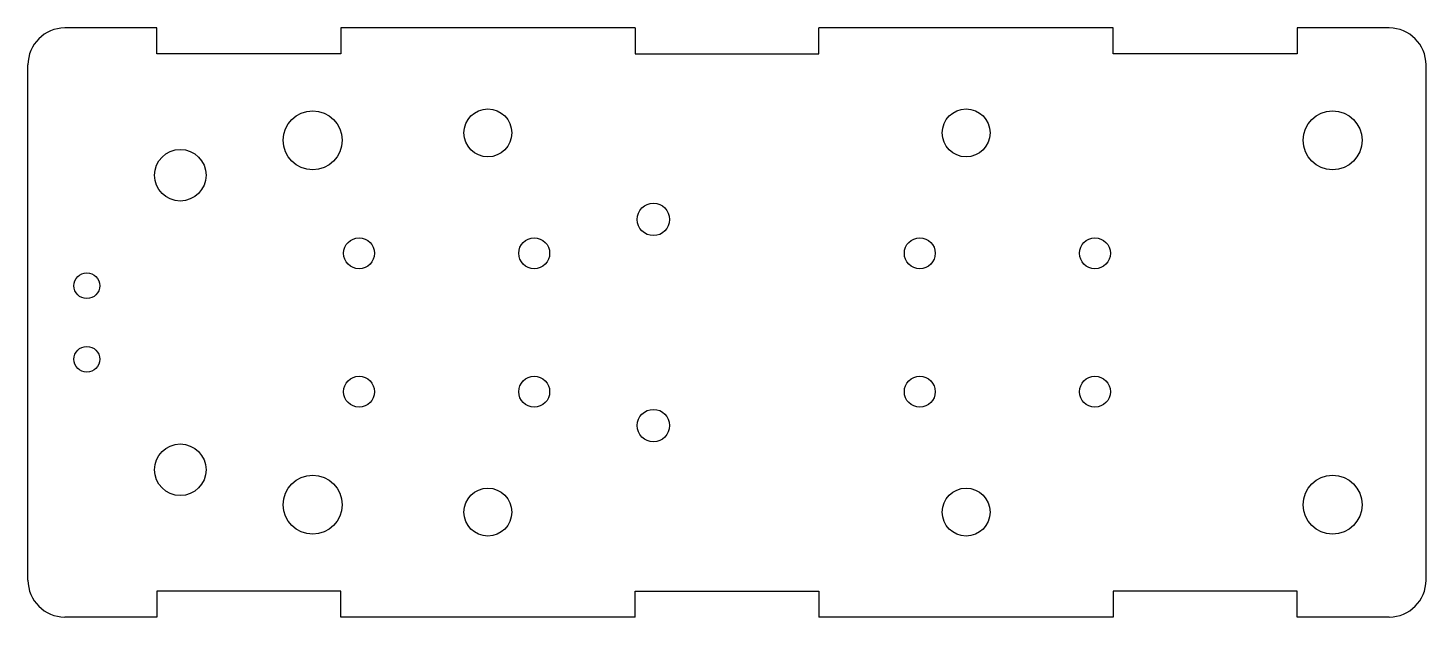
# Model space of a CAD drawing. Extents: x -95 to 95, y -40 to 40.
import ezdxf

# ---------------------------------------------------------------- set-up
doc = ezdxf.new("R2010")
doc.units = 0
doc.header["$MEASUREMENT"] = 0
doc.layers.add('VISIBLE', color=7, linetype='CONTINUOUS')

msp = doc.modelspace()

# ---------------------------------------------------------------- linework, layer by layer
at = {"layer": 'VISIBLE'}
for p, q in [((-77.5, 40), (-90, 40)), ((-77.5, 36.5), (-77.5, 40)), ((-12.5, 40), (-52.5, 40)), ((-52.5, 40), (-52.5, 36.5)), ((-12.5, 40), (-12.5, 36.5)), ((52.5, 40), (12.5, 40)), ((12.5, 36.5), (12.5, 40)), ((52.5, 36.5), (52.5, 40)), ((90, 40), (77.5, 40)), ((77.5, 40), (77.5, 36.5)), ((-52.5, 36.5), (-77.5, 36.5)), ((-12.5, 36.5), (12.5, 36.5)), ((77.5, 36.5), (52.5, 36.5)), ((-95, -35), (-95, 35)), ((95, -35), (95, 35)), ((-77.5, -36.5), (-77.5, -40)), ((-52.5, -36.5), (-77.5, -36.5)), ((-52.5, -40), (-52.5, -36.5)), ((-12.5, -40), (-12.5, -36.5)), ((-12.5, -36.5), (12.5, -36.5)), ((12.5, -36.5), (12.5, -40)), ((52.5, -36.5), (52.5, -40)), ((77.5, -36.5), (52.5, -36.5)), ((77.5, -40), (77.5, -36.5)), ((-77.5, -40), (-90, -40)), ((-12.5, -40), (-52.5, -40)), ((52.5, -40), (12.5, -40)), ((90, -40), (77.5, -40))]:
    msp.add_line(p, q, dxfattribs=at)
for centre, radius in [((-56.3, 24.75), 4), ((-32.5, 25.75), 3.25), ((32.5, 25.75), 3.25), ((82.3, 24.75), 4), ((-74.3, 20), 3.5), ((-10, 14), 2.2), ((-50, 9.4), 2.1), ((-26.2, 9.4), 2.1), ((26.2, 9.4), 2.1), ((50, 9.4), 2.1), ((-87, 5), 1.75), ((-87, -5), 1.75), ((-50, -9.4), 2.1), ((-26.2, -9.4), 2.1), ((26.2, -9.4), 2.1), ((50, -9.4), 2.1), ((-10, -14), 2.2), ((-74.3, -20), 3.5), ((-56.3, -24.75), 4), ((82.3, -24.75), 4), ((-32.5, -25.75), 3.25), ((32.5, -25.75), 3.25)]:
    msp.add_circle(centre, radius, dxfattribs=at)
for centre, start, end in [((-90, 35), 90, 180), ((90, 35), 0, 90), ((-90, -35), 180, 270), ((90, -35), 270, 0)]:
    msp.add_arc(centre, 5, start, end, dxfattribs=at)

doc.saveas('drawing.dxf')
